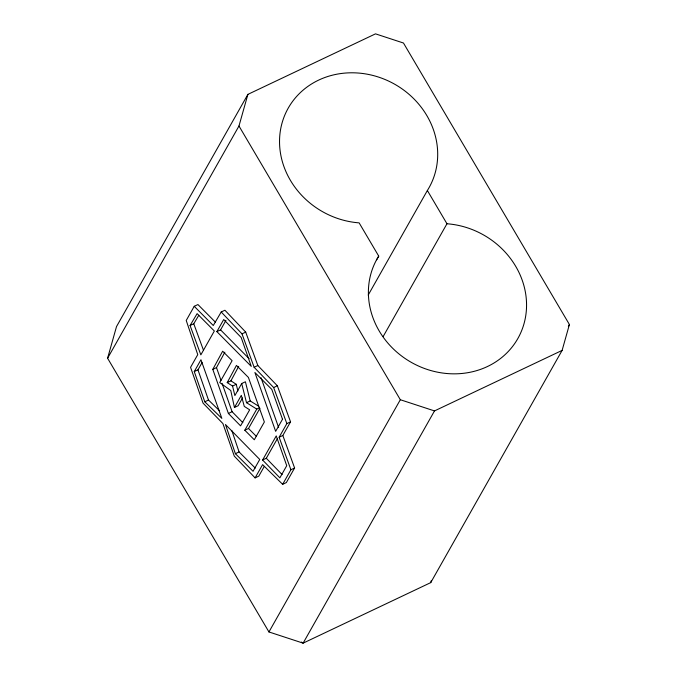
<?xml version="1.0" encoding="UTF-8"?>
<svg xmlns="http://www.w3.org/2000/svg" width="677" height="677" viewBox="0 0 677 677"><rect width="100%" height="100%" fill="white"/><g stroke="black" fill="none" stroke-linecap="round" stroke-linejoin="round"><path stroke-width="1.02" d="M107.592 358.235L116.503 326.602L247.892 94.374L375.507 33.85L403.467 43.015L569.408 324.511L562.113 350.398L430.724 582.626L303.11 643.15L268.947 631.954L107.592 358.235L238.973 126.007L247.892 94.374M430.724 582.626L431.291 580.629M258.758 406.268L250.202 400.928L245.404 381.769L241.697 383.529L234.877 395.588L232.558 386.059L227.218 382.598L236.442 365.419L248.408 377.436L264.36 421.974L254.298 439.762L244.812 430.233L256.769 409.094L259.545 407.774M227.218 382.598L230.916 380.838L238.685 366.375M234.445 407.495L241.317 395.343L244.27 406.386L249.652 409.813L240.572 425.858L228.394 413.469L212.79 369.363L222.657 351.211L232.101 360.697L219.737 382.547L230.764 390.519L234.445 407.495L238.143 405.735L242.569 397.924M212.79 369.363L216.496 367.603L224.874 352.184M215.523 322.277L197.929 304.548L194.231 306.3L186.226 320.458L197.752 354.638L190.567 367.34L203.058 403.145L222.911 423.574L234.284 456.112L255.094 477.894L258.8 476.143L264.292 466.419M194.265 371.588L200.959 359.758L221.844 418.369L204.792 401.791L194.265 371.588L197.963 369.837L202.084 362.55M216.877 331.628L223.723 319.527L241.181 337.484L251.269 366.367L216.877 331.628L220.575 329.877L225.957 320.365M244.812 430.233L248.51 428.473L259.951 408.256M262.6 460.022L276.241 435.912L286.735 465.691L279.863 477.844L262.6 460.022L266.298 458.261L277.409 438.62M376.657 259.79L378.731 256.118L359.132 222.868A80.868 73.234 29.5 0 1 280.642 129.138A80.868 73.234 29.5 0 1 385.179 79.556A80.868 73.234 29.5 0 1 427.365 190.508L446.964 223.757A80.868 73.234 29.5 0 1 525.445 317.496A80.868 73.234 29.5 0 1 420.908 367.078A80.868 73.234 29.5 0 1 378.731 256.118M255.094 477.894L262.6 464.642L282.656 484.326L286.354 482.566L294.597 467.993L282.834 435.48L290.551 421.856L277.342 385.78L257.827 365.512L245.709 332.111L224.916 310.227L221.21 311.979L213.289 325.51L194.231 306.3M282.656 484.326L290.898 469.753L279.136 437.24L286.845 423.607L290.551 421.856M368.195 295.087L427.365 190.508M383.123 336.596L446.964 223.757M268.947 631.954L400.327 399.726L238.973 126.007M562.113 350.398L434.499 410.922L303.11 643.15L301.367 642.058M568.375 326.348L569.408 324.511M190.068 325.51L197.109 313.646L214.338 331.002L200.841 354.866L190.068 325.51L193.766 323.758L198.793 315.279M221.21 311.979L242.002 333.871L245.709 332.111M242.002 333.871L254.129 367.264L257.827 365.512M232.558 386.059L236.256 384.308L237.881 390.976M204.792 401.791L208.491 400.039L219.619 410.846M254.129 367.264L273.643 387.54L277.342 385.78M241.697 383.529L246.504 402.688L250.202 400.928M228.394 413.469L232.093 411.718L242.84 422.651M235.393 453.7L253.046 471.294L259.74 459.463L225.475 424.521L235.393 453.7L239.091 451.94L255.271 468.078M279.136 437.24L282.834 435.48M290.898 469.753L294.597 467.993M400.327 399.726L434.499 410.922M246.504 402.688L256.769 409.094M230.916 380.838L236.256 384.308M248.51 428.473L256.541 436.547M220.575 329.877L249.111 358.7M266.298 458.261L282.123 474.602M273.643 387.54L286.845 423.607M193.766 323.758L203.455 350.178M261.06 377.749L278.645 427.593M216.496 367.603L220.998 380.347M222.039 383.292L232.093 411.718M197.963 369.837L208.491 400.039M231.822 430.547L239.091 451.94M282.504 419.232L275.649 431.342L254.899 372.519L271.782 389.385L282.504 419.232"/></g></svg>
